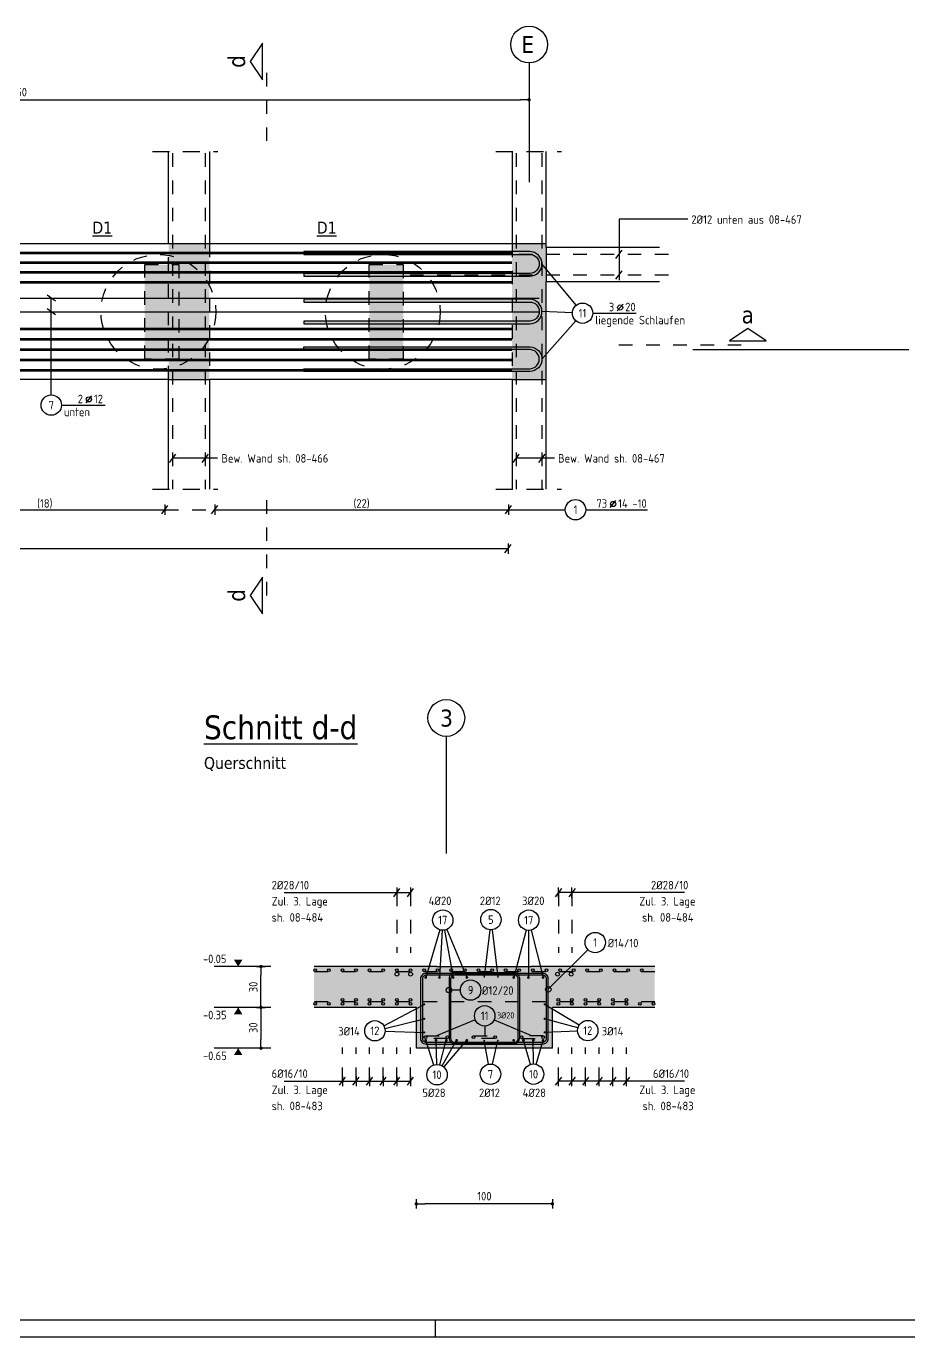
# Model space of a CAD drawing. Extents: x -8.7 to 34.4, y 0 to 21.
# Drawn here: x 8.52 to 15.01, y 0 to 9.63 of the extents above; entities that cross this region are included whole.
import ezdxf
from ezdxf.enums import TextEntityAlignment as Align

# ---------------------------------------------------------------- set-up
doc = ezdxf.new("R2010")
doc.units = 0
doc.header["$LTSCALE"] = 0.25
for name, pattern in [('AUSGEZOGEN', [1000.01, 1000, 0.01]), ('DASHED', [0.75, 0.5, -0.25]), ('DASHED2', [0.375, 0.25, -0.125]), ('HIDDEN', [0.375, 0.25, -0.125]), ('HIDDEN2', [0.187, 0.125, -0.062]), ('HIDDEN4', [0.12, 0.02, -0.1]), ('PUNKT', [0.175, 0.05, -0.125]), ('STRICHPUNKT2', [0.55, 0.25, -0.125, 0.05, -0.125]), ('VERDECKT', [0.375, 0.25, -0.125])]:
    doc.linetypes.add(name, pattern=pattern)
for name, color, linetype in [('ACHSEN', 7, 'Continuous'), ('AFU', 7, 'Continuous'), ('BETON', 7, 'Continuous'), ('DETAIL', 7, 'Continuous'), ('DRUEBER', 7, 'Continuous'), ('grau_hell', 7, 'Continuous'), ('grau_mittel', 7, 'Continuous'), ('HILFE', 7, 'Continuous'), ('koten', 7, 'Continuous'), ('MASSE', 7, 'Continuous'), ('RAHMEN', 7, 'Continuous'), ('RND', 7, 'Continuous'), ('SCHNITTE', 7, 'Continuous'), ('SCHRAFF', 7, 'Continuous'), ('SFP_Achsen', 7, 'Continuous'), ('TEXT', 7, 'Continuous'), ('VERDECKT', 7, 'Continuous')]:
    doc.layers.add(name, color=color, linetype=linetype)
doc.layers.add('NOPLOT', color=7, linetype='Continuous', plot=False)
doc.styles.add('helv', font='tahoma.ttf')
doc.styles.add('txt', font='isocp.shx')
doc.linetypes.add('AFU_50K', pattern='A,0.15,["/",Standard,S=0.2,R=0,X=-0.01,Y=-0.1],0.07,["/",Standard,S=0.2,R=0,X=-0.01,Y=-0.1],0.15', length=0.37)
doc.linetypes.add('AFU_50M', pattern='A,0.45,["/",Standard,S=0.2,R=0,X=-0.01,Y=-0.1],0.07,["/",Standard,S=0.2,R=0,X=-0.01,Y=-0.1],0.45', length=0.97)
doc.dimstyles.new('DOT_I', dxfattribs={"dimscale": 0.25, "dimtxt": 0.25, "dimasz": 0.25, "dimexe": 0.1, "dimexo": 0.3, "dimgap": 0.1, "dimtad": 1, "dimdec": 3, "dimzin": 3, "dimtxsty": 'txt', "dimblk": 'DOT', "dimblk1": 'DOT', "dimblk2": 'DOT', "dimsah": 1, "dimcen": 0.1, "dimse1": 1, "dimse2": 1, "dimazin": 0, "dimtfac": 1, "dimtdec": 4, "dimtix": 1, "dimtmove": 2, "dimatfit": 3, "dimfxl": 0, "dimtvp": 1, "dimtolj": 1, "dimtzin": 0, "dimarcsym": 0})

# ---------------------------------------------------------------- blocks, each defined once
blk = doc.blocks.new('lei_gre')
at = {"layer": 'RND', "color": 7, "linetype": 'Continuous'}
for p, q in [((-0.09, -0.12), (0.09, 0.12)), ((0, 0.149), (0, -0.151))]:
    blk.add_line(p, q, dxfattribs=at)
blk = doc.blocks.new('SCHN-1')
at = {"layer": 'SCHNITTE', "color": 5, "linetype": 'Continuous'}
blk.add_lwpolyline([(0.54, 0.125), (0, 0.485), (-0.54, 0.125)], close=True, dxfattribs=at)
at = {"layer": 'SCHNITTE', "color": 6, "linetype": 'Continuous', "style": 'helv'}
blk.add_attdef('SCHN-1', text='', height=0.5, dxfattribs=at).set_placement((0, 0.635), align=Align.CENTER)
blk = doc.blocks.new('RND_LEI')
at = {"layer": 'RND', "color": 7, "linetype": 'Continuous'}
blk.add_line((1.022, 0.066), (1.19, 0.27), dxfattribs=at)
for centre, radius in [((0, 0), 0.3), ((1.106, 0.168), 0.075)]:
    blk.add_circle(centre, radius, dxfattribs=at)
at = {"layer": 'RND', "color": 7, "linetype": 'Continuous', "style": 'txt'}
blk.add_attdef('POSL', text='', height=0.25, dxfattribs=at).set_placement((0, 0), align=Align.MIDDLE)
blk.add_attdef('ANZ', text='', height=0.25, dxfattribs=at).set_placement((0.931, 0.057), align=Align.RIGHT)
for tag, p in [('DUM', (1.253, 0.057)), ('ABSTD', (1.674, 0.057)), ('POSTXT', (0.374, -0.327))]:
    blk.add_attdef(tag, p, '', height=0.25, dxfattribs=at)
blk = doc.blocks.new('DOT')
at = {"layer": 'MASSE', "color": 7, "linetype": 'Continuous'}
for p, q in [((0, 0), (-1, 0)), ((0, 0.54), (0, -0.54))]:
    blk.add_line(p, q, dxfattribs=at)
at = {"layer": 'MASSE', "color": 7, "linetype": 'Continuous', "const_width": 0.2}
blk.add_lwpolyline([(-0.1, 0, 1), (0.1, 0, 1)], format="xyb", close=True, dxfattribs=at)
blk = doc.blocks.new('*D23')
at = {"layer": 'Defpoints', "color": 0, "linetype": 'AUSGEZOGEN', "transparency": 16777216}
for p in [(4.716, 9.094), (12.216, 9.094), (12.216, 9.094)]:
    blk.add_point(p, dxfattribs=at)
at = {"layer": 'MASSE', "color": 0, "linetype": 'AUSGEZOGEN', "lineweight": -2, "transparency": 16777216}
blk.add_line((4.7785, 9.094), (12.1535, 9.094), dxfattribs=at)
at = {"layer": 'MASSE', "color": 0, "linetype": 'AUSGEZOGEN', "lineweight": -2, "transparency": 16777216, "xscale": 0.0625, "yscale": 0.0625, "zscale": 0.0625, "rotation": 180}
blk.add_blockref('DOT', (4.716, 9.094), dxfattribs=at)
at = {"layer": 'MASSE', "color": 0, "linetype": 'AUSGEZOGEN', "lineweight": -2, "transparency": 16777216, "xscale": 0.0625, "yscale": 0.0625, "zscale": 0.0625}
blk.add_blockref('DOT', (12.216, 9.094), dxfattribs=at)
at = {"layer": 'MASSE', "color": 0, "linetype": 'AUSGEZOGEN', "transparency": 16777216, "insert": (8.466, 9.1502), "char_height": 0.0625, "attachment_point": 5, "style": 'txt'}
blk.add_mtext('\\A1;750', dxfattribs=at)
blk = doc.blocks.new('RND_HIN')
at = {"layer": 'RND', "color": 7, "linetype": 'Continuous'}
blk.add_circle((0, 0), 0.3, dxfattribs=at)
at = {"layer": 'RND', "color": 7, "linetype": 'Continuous', "style": 'txt'}
blk.add_attdef('POSI', text='', height=0.25, dxfattribs=at).set_placement((0, 0), align=Align.MIDDLE)
blk = doc.blocks.new('okrd_o')
at = {"layer": 'koten', "color": 7, "linetype": 'Continuous'}
blk.add_solid([(-0.125, 0.202), (0.125, 0.202), (0, 0)], dxfattribs=at)
at = {"layer": 'koten', "style": 'txt'}
blk.add_attdef('OKRD', (0.25, 0.1), '', height=0.25, dxfattribs=at)
blk = doc.blocks.new('okrd_u')
at = {"layer": 'koten', "color": 7, "linetype": 'Continuous'}
blk.add_solid([(-0.125, -0.202), (0.125, -0.202), (0, 0)], dxfattribs=at)
at = {"layer": 'koten', "style": 'txt'}
blk.add_attdef('OKRD', (0.25, -0.35), '', height=0.25, dxfattribs=at)
blk = doc.blocks.new('*D35')
at = {"layer": 'Defpoints', "color": 0, "linetype": 'AUSGEZOGEN', "transparency": 16777216}
for p in [(10.2451, 2.4218), (10.2451, 2.1218), (10.2451, 2.1218)]:
    blk.add_point(p, dxfattribs=at)
at = {"layer": 'MASSE', "color": 0, "linetype": 'AUSGEZOGEN', "lineweight": -2, "transparency": 16777216}
blk.add_line((10.2451, 2.3593), (10.2451, 2.1843), dxfattribs=at)
at = {"layer": 'MASSE', "color": 0, "linetype": 'AUSGEZOGEN', "lineweight": -2, "transparency": 16777216, "xscale": 0.0625, "yscale": 0.0625, "zscale": 0.0625}
for p, rotation in [((10.2451, 2.4218), 90), ((10.2451, 2.1218), 270)]:
    blk.add_blockref('DOT', p, dxfattribs=dict(at, rotation=rotation))
at = {"layer": 'MASSE', "color": 0, "linetype": 'AUSGEZOGEN', "transparency": 16777216, "insert": (10.1888, 2.2718), "char_height": 0.0625, "attachment_point": 5, "rotation": 90, "style": 'txt'}
blk.add_mtext('\\A1;30', dxfattribs=at)
blk = doc.blocks.new('*D36')
at = {"layer": 'Defpoints', "color": 0, "linetype": 'AUSGEZOGEN', "transparency": 16777216}
for p in [(10.2451, 2.7218), (10.2451, 2.7218), (10.2451, 2.4218)]:
    blk.add_point(p, dxfattribs=at)
at = {"layer": 'MASSE', "color": 0, "linetype": 'AUSGEZOGEN', "lineweight": -2, "transparency": 16777216}
blk.add_line((10.2451, 2.4843), (10.2451, 2.6593), dxfattribs=at)
at = {"layer": 'MASSE', "color": 0, "linetype": 'AUSGEZOGEN', "lineweight": -2, "transparency": 16777216, "xscale": 0.0625, "yscale": 0.0625, "zscale": 0.0625}
for p, rotation in [((10.2451, 2.7218), 90), ((10.2451, 2.4218), 270)]:
    blk.add_blockref('DOT', p, dxfattribs=dict(at, rotation=rotation))
at = {"layer": 'MASSE', "color": 0, "linetype": 'AUSGEZOGEN', "transparency": 16777216, "insert": (10.1888, 2.5718), "char_height": 0.0625, "attachment_point": 5, "rotation": 90, "style": 'txt'}
blk.add_mtext('\\A1;30', dxfattribs=at)
blk = doc.blocks.new('DINA0')
at = {"layer": 'RAHMEN', "color": 5}
blk.add_line((2, 0.5), (118.4, 0.5), dxfattribs=at)
at = {"layer": 'RAHMEN', "color": 7}
blk.add_line((80.9, 0.5), (80.9, 0), dxfattribs=at)
at = {"layer": 'RAHMEN'}
blk.add_line((0, 0), (118.9, 0), dxfattribs=at)
blk = doc.blocks.new('*D46')
at = {"layer": 'Defpoints', "color": 0, "linetype": 'AUSGEZOGEN', "transparency": 16777216}
for p in [(11.3876, 0.9777), (11.3876, 0.9777), (12.3876, 0.9777)]:
    blk.add_point(p, dxfattribs=at)
at = {"layer": 'MASSE', "color": 0, "linetype": 'AUSGEZOGEN', "lineweight": -2, "transparency": 16777216}
blk.add_line((12.3251, 0.9777), (11.4501, 0.9777), dxfattribs=at)
at = {"layer": 'MASSE', "color": 0, "linetype": 'AUSGEZOGEN', "lineweight": -2, "transparency": 16777216, "xscale": 0.0625, "yscale": 0.0625, "zscale": 0.0625, "rotation": 180}
blk.add_blockref('DOT', (11.3876, 0.9777), dxfattribs=at)
at = {"layer": 'MASSE', "color": 0, "linetype": 'AUSGEZOGEN', "lineweight": -2, "transparency": 16777216, "xscale": 0.0625, "yscale": 0.0625, "zscale": 0.0625}
blk.add_blockref('DOT', (12.3876, 0.9777), dxfattribs=at)
at = {"layer": 'MASSE', "color": 0, "linetype": 'AUSGEZOGEN', "transparency": 16777216, "insert": (11.8876, 1.0339), "char_height": 0.0625, "attachment_point": 5, "style": 'txt'}
blk.add_mtext('\\A1;100', dxfattribs=at)

msp = doc.modelspace()

# ---------------------------------------------------------------- hatches: boundary and pattern name
at = {"layer": 'grau_hell'}
for points in [[(9.391, 7.1872), (9.566, 7.1872), (9.566, 7.8822), (9.391, 7.8822)], [(11.291, 7.8822), (11.041, 7.8822), (11.041, 7.1872), (11.291, 7.1872)]]:
    msp.add_hatch(color=9, dxfattribs=at).paths.add_polyline_path(points)
at = {"layer": 'grau_mittel'}
h = msp.add_hatch(color=61, dxfattribs=at)
h.paths.add_polyline_path([(9.566, 7.1872), (9.641, 7.1872), (9.641, 7.8822), (9.566, 7.8822)], flags=17)
h.paths.add_polyline_path([(9.641, 7.1872), (9.566, 7.1872), (9.566, 7.0372), (9.866, 7.0372), (9.866, 8.0372), (9.566, 8.0372), (9.566, 7.8822), (9.641, 7.8822)])
msp.add_hatch(color=61, dxfattribs=at).paths.add_polyline_path([(12.341, 7.7572), (12.341, 8.0072), (12.341, 8.0372), (12.091, 8.0372), (12.091, 7.0372), (12.341, 7.0372)])
at = {"layer": 'SCHRAFF', "linetype": 'AUSGEZOGEN'}
for points in [[(12.221, 7.9773), (10.561, 7.9773), (10.561, 7.9573), (12.221, 7.9573, -1), (12.221, 7.8173), (10.561, 7.8173), (10.561, 7.7973), (12.221, 7.7973, 1)], [(12.221, 7.6272), (10.561, 7.6272), (10.561, 7.6072), (12.221, 7.6072, -1), (12.221, 7.4672), (10.561, 7.4672), (10.561, 7.4472), (12.221, 7.4472, 1)], [(12.221, 7.097), (10.561, 7.097), (10.561, 7.117), (12.221, 7.117, 1), (12.221, 7.257), (10.561, 7.257), (10.561, 7.277), (12.221, 7.277, -1)]]:
    msp.add_hatch(color=253, dxfattribs=at).paths.add_polyline_path(points)
at = {"layer": 'SCHRAFF'}
h = msp.add_hatch(color=253, dxfattribs=at)
h.paths.add_polyline_path([(11.4455, 2.2029, 1), (11.4655, 2.2029, 1)])
h.paths.add_polyline_path([(11.6055, 2.2029, 1), (11.6255, 2.2029, 1)])
h = msp.add_hatch(color=253, dxfattribs=at)
h.paths.add_polyline_path([(11.8176, 2.2029, 1), (11.7976, 2.2029, 1)])
h.paths.add_polyline_path([(11.9776, 2.2029, 1), (11.9576, 2.2029, 1)])
h = msp.add_hatch(color=253, dxfattribs=at)
h.paths.add_polyline_path([(12.1698, 2.2029, 1), (12.1498, 2.2029, 1)])
h.paths.add_polyline_path([(12.3298, 2.2029, 1), (12.3098, 2.2029, 1)])

# ---------------------------------------------------------------- linework, layer by layer
at = {"layer": 'ACHSEN', "color": 140, "linetype": 'AUSGEZOGEN'}
for p, q in [((12.216, 9.3642), (12.216, 8.4887)), ((13.4192, 7.2572), (15.0074, 7.2572)), ((11.6076, 4.4138), (11.6076, 3.5541))]:
    msp.add_line(p, q, dxfattribs=at)
at = {"layer": 'AFU', "color": 8, "linetype": 'AFU_50K'}
for p, q in [((9.566, 8.0372), (9.866, 8.0372)), ((12.091, 8.0372), (12.341, 8.0372)), ((12.341, 8.0072), (12.341, 7.7572)), ((9.566, 7.0372), (9.866, 7.0372)), ((12.091, 7.0372), (12.341, 7.0372))]:
    msp.add_line(p, q, dxfattribs=at)
at = {"layer": 'AFU', "color": 8, "linetype": 'AFU_50M'}
msp.add_line((11.5376, 2.7218), (12.2326, 2.7218), dxfattribs=at)
at = {"layer": 'BETON', "color": 6, "linetype": 'AUSGEZOGEN', "lineweight": -2}
for p, q in [((9.566, 8.0372), (9.566, 8.7125)), ((9.866, 8.7125), (9.866, 8.0372)), ((12.091, 8.7125), (12.091, 8.0372)), ((12.341, 8.0072), (12.341, 8.7125)), ((13.1743, 8.0072), (12.341, 8.0072)), ((12.341, 7.7572), (13.1743, 7.7572)), ((9.566, 6.2305), (9.566, 7.0372)), ((9.866, 7.0372), (9.866, 6.2305)), ((12.091, 7.0372), (12.091, 6.2305))]:
    msp.add_line(p, q, dxfattribs=at)
at = {"layer": 'BETON', "color": 6, "linetype": 'AUSGEZOGEN'}
for p, q in [((4.841, 8.0372), (9.566, 8.0372)), ((9.866, 8.0372), (12.091, 8.0372)), ((12.341, 6.2305), (12.341, 7.7572)), ((9.566, 7.0372), (4.841, 7.0372)), ((12.091, 7.0372), (9.866, 7.0372)), ((11.5376, 2.7218), (10.6359, 2.7218)), ((13.1394, 2.7218), (12.2326, 2.7218)), ((11.3876, 2.4218), (10.6359, 2.4218)), ((11.3876, 2.1218), (11.3876, 2.4218)), ((13.1394, 2.4218), (12.3876, 2.4218)), ((12.3876, 2.1218), (12.3876, 2.4218)), ((12.3876, 2.1218), (11.3876, 2.1218))]:
    msp.add_line(p, q, dxfattribs=at)
at = {"layer": 'DETAIL', "color": 102, "linetype": 'VERDECKT'}
for centre in [(9.4913, 7.5349), (11.1413, 7.5349)]:
    msp.add_circle(centre, 0.4217, dxfattribs=at)
at = {"layer": 'DRUEBER', "color": 7, "linetype": 'PUNKT', "lineweight": -2}
for points in [[(9.391, 7.8822), (9.641, 7.8822), (9.641, 7.1872), (9.391, 7.1872)], [(11.041, 7.8822), (11.291, 7.8822), (11.291, 7.1872), (11.041, 7.1872)]]:
    msp.add_lwpolyline(points, close=True, dxfattribs=at)
at = {"layer": 'grau_mittel', "color": 61}
for points in [[(10.6359, 2.7218), (10.6359, 2.4218), (13.1394, 2.7218), (13.1394, 2.4218)], [(11.3876, 2.4218), (12.3876, 2.4218), (11.3876, 2.1218), (12.3876, 2.1218)]]:
    msp.add_solid(points, dxfattribs=at)
at = {"layer": 'HILFE', "color": 102, "linetype": 'DASHED'}
for p, q in [((9.4469, 8.7125), (9.9284, 8.7125)), ((11.9719, 8.7125), (12.4534, 8.7125)), ((9.4469, 6.2305), (9.9284, 6.2305)), ((11.9719, 6.2305), (12.4534, 6.2305))]:
    msp.add_line(p, q, dxfattribs=at)
at = {"layer": 'HILFE', "color": 102, "linetype": 'AUSGEZOGEN'}
for p, q in [((13.3836, 8.2169), (12.8775, 8.2169)), ((12.8775, 8.2169), (12.8775, 7.8063)), ((9.9268, 6.4581), (9.596, 6.4581)), ((12.4018, 6.4581), (12.121, 6.4581)), ((10.4166, 3.2654), (11.344, 3.2654)), ((13.3587, 3.2654), (12.4313, 3.2654)), ((10.4166, 1.8795), (11.344, 1.8795)), ((13.3587, 1.8792), (12.4313, 1.8792))]:
    msp.add_line(p, q, dxfattribs=at)
at = {"layer": 'koten', "color": 7, "linetype": 'AUSGEZOGEN'}
for p, q in [((10.3176, 2.7218), (9.901, 2.7218)), ((10.3176, 2.4218), (9.901, 2.4218)), ((10.3176, 2.1218), (9.901, 2.1218))]:
    msp.add_line(p, q, dxfattribs=at)
at = {"layer": 'NOPLOT', "color": 191, "linetype": 'Continuous'}
for points in [[(11.4596, 2.1658), (12.3156, 2.1658, 0.414214), (12.3436, 2.1938), (12.3436, 2.6298, 0.414214), (12.3156, 2.6578), (11.4596, 2.6578, 0.414214), (11.4316, 2.6298), (11.4316, 2.1938, 0.414214)], [(11.6696, 2.1638), (12.1056, 2.1638, 0.414214), (12.1356, 2.1938), (12.1356, 2.6298, 0.414214), (12.1056, 2.6598), (11.6696, 2.6598, 0.414214), (11.6396, 2.6298), (11.6396, 2.1938, 0.414214)]]:
    msp.add_lwpolyline(points, format="xyb", close=True, dxfattribs=at)
at = {"layer": 'RND', "color": 1, "linetype": 'HIDDEN', "lineweight": -2}
for p, q in [((9.596, 8.7006), (9.596, 6.2305)), ((9.836, 8.7006), (9.836, 6.2305)), ((12.121, 8.7006), (12.121, 6.2305)), ((12.311, 8.7006), (12.311, 6.2305))]:
    msp.add_line(p, q, dxfattribs=at)
at = {"layer": 'RND', "color": 102, "linetype": 'AUSGEZOGEN'}
for p, q in [((12.5617, 7.5828), (12.311, 7.8873)), ((8.7039, 6.9242), (8.7039, 7.6349)), ((12.5344, 7.528), (12.311, 7.5372)), ((12.5597, 7.4687), (12.311, 7.187)), ((11.5602, 2.9916), (11.4564, 2.6414)), ((11.5772, 2.9886), (11.5572, 2.6414)), ((11.5949, 2.9897), (11.6581, 2.6414)), ((11.6106, 2.9943), (11.7589, 2.6414)), ((11.9266, 2.9921), (11.8861, 2.6453)), ((11.9442, 2.9922), (11.9861, 2.6453)), ((12.1945, 2.9903), (12.1033, 2.6414)), ((12.2131, 2.9879), (12.2111, 2.6414)), ((12.2317, 2.9901), (12.3189, 2.6414)), ((12.6492, 2.8453), (12.3576, 2.5545)), ((11.7113, 2.5485), (11.6276, 2.5485)), ((11.1488, 2.285), (11.4451, 2.4439)), ((12.5834, 2.2898), (12.3302, 2.4439)), ((11.1556, 2.2673), (11.4451, 2.3377)), ((11.8205, 2.3308), (11.5355, 2.2129)), ((11.9589, 2.3305), (12.2398, 2.2129)), ((12.5751, 2.2706), (12.3302, 2.3377)), ((11.1577, 2.2471), (11.4451, 2.2377)), ((11.8898, 2.2845), (11.8898, 2.2129)), ((12.5725, 2.2477), (12.3302, 2.2377)), ((11.5161, 1.9978), (11.4564, 2.1794)), ((11.5373, 2.0015), (11.532, 2.1794)), ((11.559, 1.999), (11.6076, 2.1794)), ((11.5766, 1.9918), (11.6833, 2.1794)), ((11.5887, 1.9832), (11.7589, 2.1794)), ((11.9186, 2.0038), (11.8861, 2.1783)), ((11.9482, 2.0033), (11.9861, 2.1783)), ((12.2277, 2.0026), (12.1751, 2.1794)), ((12.2485, 2.0057), (12.247, 2.1794)), ((12.2694, 2.0029), (12.3189, 2.1794))]:
    msp.add_line(p, q, dxfattribs=at)
at = {"layer": 'RND', "color": 7, "linetype": 'AUSGEZOGEN'}
for p, q in [((12.6843, 7.5249), (13.0043, 7.5249)), ((8.7789, 6.8492), (9.0989, 6.8492)), ((7.773, 6.0803), (9.5393, 6.0803)), ((9.9053, 6.0803), (12.0641, 6.0803)), ((12.0641, 6.0803), (12.4824, 6.0803)), ((12.6324, 6.0803), (13.0855, 6.0803)), ((2.1534, 5.7939), (12.0616, 5.7939))]:
    msp.add_line(p, q, dxfattribs=at)
at = {"layer": 'RND', "color": 7, "linetype": 'VERDECKT'}
msp.add_line((9.5393, 6.0803), (9.9053, 6.0803), dxfattribs=at)
at = {"layer": 'RND', "color": 7, "linetype": 'HIDDEN4'}
for p, q in [((11.244, 3.2654), (11.244, 2.8215)), ((11.344, 3.2654), (11.344, 2.8215)), ((12.4313, 3.2654), (12.4313, 2.8215)), ((12.5313, 3.2654), (12.5313, 2.8215)), ((10.844, 1.8795), (10.844, 2.1269)), ((10.944, 1.8795), (10.944, 2.1269)), ((11.044, 1.8795), (11.044, 2.1269)), ((11.144, 1.8795), (11.144, 2.1269)), ((11.244, 1.8795), (11.244, 2.1269)), ((11.344, 1.8795), (11.344, 2.1269)), ((12.4313, 1.8792), (12.4313, 2.1269)), ((12.5313, 1.8792), (12.5313, 2.1269)), ((12.6313, 1.8792), (12.6313, 2.1269)), ((12.7313, 1.8792), (12.7313, 2.1269)), ((12.8313, 1.8792), (12.8313, 2.1269)), ((12.9313, 1.8792), (12.9313, 2.1269))]:
    msp.add_line(p, q, dxfattribs=at)
at = {"layer": 'RND', "color": 1, "linetype": 'DASHED2'}
for p, q in [((13.1394, 2.6818), (10.6359, 2.6818)), ((13.1394, 2.4618), (10.6359, 2.4618))]:
    msp.add_line(p, q, dxfattribs=at)
at = {"layer": 'RND', "color": 7, "linetype": 'HIDDEN2'}
for p, q in [((11.4555, 2.2129), (11.6155, 2.2129)), ((11.6155, 2.1929), (11.4555, 2.1929)), ((11.8076, 2.2129), (11.9676, 2.2129)), ((11.9676, 2.1929), (11.8076, 2.1929)), ((12.3198, 2.2129), (12.1598, 2.2129)), ((12.1598, 2.1929), (12.3198, 2.1929))]:
    msp.add_line(p, q, dxfattribs=at)
at = {"layer": 'RND', "color": 1, "linetype": 'AUSGEZOGEN', "const_width": 0.02}
for points in [[(5.3463, 7.9684), (12.091, 7.9684)], [(5.3463, 7.8965), (12.091, 7.8965)], [(5.3463, 7.8247), (12.091, 7.8247)], [(5.3463, 7.7528), (12.091, 7.7528)], [(5.3463, 7.4084), (12.091, 7.4084)], [(5.3463, 7.3328), (12.091, 7.3328)], [(5.3463, 7.2572), (12.091, 7.2572)], [(5.3463, 7.1815), (12.091, 7.1815)], [(5.3463, 7.1059), (12.091, 7.1059)]]:
    msp.add_lwpolyline(points, dxfattribs=at)
at = {"layer": 'RND', "color": 171, "linetype": 'AUSGEZOGEN'}
for points in [[(12.2237, 7.8173), (10.561, 7.8173), (10.561, 7.7973), (12.221, 7.7973, 1), (12.221, 7.9773), (10.561, 7.9773), (10.561, 7.9573), (12.221, 7.9573, -1), (12.221, 7.8173)], [(12.2237, 7.4672), (10.561, 7.4672), (10.561, 7.4472), (12.221, 7.4472, 1), (12.221, 7.6272), (10.561, 7.6272), (10.561, 7.6072), (12.221, 7.6072, -1), (12.221, 7.4672)], [(12.2237, 7.257), (10.561, 7.257), (10.561, 7.277), (12.221, 7.277, -1), (12.221, 7.097), (10.561, 7.097), (10.561, 7.117), (12.221, 7.117, 1), (12.221, 7.257)]]:
    msp.add_lwpolyline(points, format="xyb", dxfattribs=at)
at = {"layer": 'RND', "color": 1, "linetype": 'HIDDEN'}
for points in [[(11.341, 7.9581), (13.341, 7.9581)], [(11.341, 7.8063), (13.341, 7.8063)]]:
    msp.add_lwpolyline(points, dxfattribs=at)
at = {"layer": 'RND', "color": 1, "linetype": 'AUSGEZOGEN'}
for points in [[(7.791, 7.6349), (12.291, 7.6349)], [(7.791, 7.5349), (12.291, 7.5349)]]:
    msp.add_lwpolyline(points, dxfattribs=at)
for points in [[(11.4596, 2.1518), (12.3156, 2.1518, 0.414214), (12.3576, 2.1938), (12.3576, 2.6298, 0.414214), (12.3156, 2.6718), (11.4596, 2.6718, 0.414214), (11.4176, 2.6298), (11.4176, 2.1938, 0.414214)], [(11.6696, 2.1559), (12.1056, 2.1559, 0.414214), (12.1476, 2.1979), (12.1476, 2.6339, 0.414214), (12.1056, 2.6759), (11.6696, 2.6759, 0.414214), (11.6276, 2.6339), (11.6276, 2.1979, 0.414214)]]:
    msp.add_lwpolyline(points, format="xyb", close=True, dxfattribs=at)
at = {"layer": 'RND', "color": 7, "linetype": 'AUSGEZOGEN'}
for points, const_width in [([(11.4514, 2.6414, 1), (11.4614, 2.6414, 1)], 0.01), ([(11.5522, 2.6414, 1), (11.5622, 2.6414, 1)], 0.01), ([(11.6531, 2.6414, 1), (11.6631, 2.6414, 1)], 0.01), ([(11.7539, 2.6414, 1), (11.7639, 2.6414, 1)], 0.01), ([(11.7539, 2.6414, 1), (11.7639, 2.6414, 1)], 0.01), ([(11.8831, 2.6453, -1), (11.8891, 2.6453, -1)], 0.006), ([(11.9831, 2.6453, -1), (11.9891, 2.6453, -1)], 0.006), ([(12.0983, 2.6414, 1), (12.1083, 2.6414, 1)], 0.01), ([(12.2061, 2.6414, 1), (12.2161, 2.6414, 1)], 0.01), ([(12.3139, 2.6414, 1), (12.3239, 2.6414, 1)], 0.01), ([(12.3139, 2.6414, 1), (12.3239, 2.6414, 1)], 0.01), ([(11.4411, 2.4439, 1), (11.4491, 2.4439, 1)], 0.008), ([(12.3342, 2.4439, -1), (12.3262, 2.4439, -1)], 0.008), ([(11.4411, 2.3377, 1), (11.4491, 2.3377, 1)], 0.008), ([(12.3342, 2.3377, -1), (12.3262, 2.3377, -1)], 0.008), ([(11.4411, 2.2377, 1), (11.4491, 2.2377, 1)], 0.008), ([(12.3342, 2.2377, -1), (12.3262, 2.2377, -1)], 0.008), ([(11.4514, 2.1794, 1), (11.4614, 2.1794, 1)], 0.01), ([(11.527, 2.1794, 1), (11.537, 2.1794, 1)], 0.01), ([(11.6026, 2.1794, 1), (11.6126, 2.1794, 1)], 0.01), ([(11.6783, 2.1794, 1), (11.6883, 2.1794, 1)], 0.01), ([(11.7639, 2.1794, -1), (11.7539, 2.1794, -1)], 0.01), ([(11.7539, 2.1794, 1), (11.7639, 2.1794, 1)], 0.01), ([(11.8831, 2.1783, 1), (11.8891, 2.1783, 1)], 0.006), ([(11.9831, 2.1783, 1), (11.9891, 2.1783, 1)], 0.006), ([(12.0983, 2.1794, 1), (12.1083, 2.1794, 1)], 0.01), ([(12.1701, 2.1794, 1), (12.1801, 2.1794, 1)], 0.01), ([(12.242, 2.1794, 1), (12.252, 2.1794, 1)], 0.01), ([(12.3239, 2.1794, -1), (12.3139, 2.1794, -1)], 0.01), ([(12.3139, 2.1794, 1), (12.3239, 2.1794, 1)], 0.01), ([(12.3139, 2.1794, 1), (12.3239, 2.1794, 1)], 0.01)]:
    msp.add_lwpolyline(points, format="xyb", close=True, dxfattribs=dict(at, const_width=const_width))
for centre, radius in [((10.644, 2.695), 0.01), ((10.744, 2.695), 0.01), ((10.844, 2.695), 0.01), ((10.944, 2.695), 0.01), ((11.044, 2.695), 0.01), ((11.144, 2.695), 0.01), ((11.244, 2.695), 0.01), ((11.344, 2.695), 0.01), ((11.444, 2.695), 0.01), ((11.544, 2.695), 0.01), ((11.644, 2.695), 0.01), ((11.744, 2.695), 0.01), ((11.844, 2.695), 0.01), ((11.944, 2.695), 0.01), ((12.044, 2.695), 0.01), ((12.144, 2.695), 0.01), ((12.244, 2.695), 0.01), ((12.344, 2.695), 0.01), ((12.444, 2.695), 0.01), ((12.544, 2.695), 0.01), ((12.644, 2.695), 0.01), ((12.744, 2.695), 0.01), ((12.844, 2.695), 0.01), ((12.944, 2.695), 0.01), ((13.044, 2.695), 0.01), ((11.2451, 2.6657), 0.014), ((11.3451, 2.6657), 0.014), ((12.4252, 2.6657), 0.014), ((12.5252, 2.6657), 0.014), ((11.6276, 2.5485), 0.02), ((12.3576, 2.5545), 0.02), ((10.644, 2.4485), 0.01), ((10.744, 2.4485), 0.01), ((10.844, 2.4776), 0.01), ((10.844, 2.4485), 0.01), ((10.944, 2.4776), 0.01), ((10.944, 2.4485), 0.01), ((11.044, 2.4776), 0.01), ((11.044, 2.4485), 0.01), ((11.144, 2.4776), 0.01), ((11.144, 2.4485), 0.01), ((11.244, 2.4776), 0.01), ((11.244, 2.4485), 0.01), ((11.344, 2.4776), 0.01), ((11.344, 2.4485), 0.01), ((12.4313, 2.4776), 0.01), ((12.4313, 2.4485), 0.01), ((12.5313, 2.4776), 0.01), ((12.5313, 2.4485), 0.01), ((12.6313, 2.4776), 0.01), ((12.6313, 2.4485), 0.01), ((12.7313, 2.4776), 0.01), ((12.7313, 2.4485), 0.01), ((12.8313, 2.4776), 0.01), ((12.8313, 2.4485), 0.01), ((12.9313, 2.4776), 0.01), ((12.9313, 2.4485), 0.01), ((13.0313, 2.4485), 0.01), ((13.1313, 2.4485), 0.01), ((11.4555, 2.2029), 0.01), ((11.6155, 2.2029), 0.01), ((11.8076, 2.2029), 0.01), ((11.9676, 2.2029), 0.01), ((12.1598, 2.2029), 0.01), ((12.3198, 2.2029), 0.01)]:
    msp.add_circle(centre, radius, dxfattribs=at)
at = {"layer": 'SCHNITTE', "color": 5, "linetype": 'STRICHPUNKT2'}
for p, q in [((10.2877, 8.791), (10.2877, 9.3754)), ((12.8761, 7.2913), (13.824, 7.2913)), ((10.2877, 5.4503), (10.2877, 6.2089))]:
    msp.add_line(p, q, dxfattribs=at)
at = {"layer": 'SFP_Achsen', "color": 7, "linetype": 'AUSGEZOGEN'}
for centre in [(12.216, 9.4995), (11.6076, 4.5491)]:
    msp.add_circle(centre, 0.1352, dxfattribs=at)
at = {"layer": 'VERDECKT', "color": 7, "linetype": 'VERDECKT', "lineweight": -2}
for p, q in [((9.566, 7.0372), (9.566, 8.0372)), ((9.866, 8.0372), (9.866, 7.0372)), ((12.091, 8.0372), (12.091, 7.0372))]:
    msp.add_line(p, q, dxfattribs=at)

# ---------------------------------------------------------------- block references
at = {"layer": 'koten', "color": 7, "linetype": 'AUSGEZOGEN'}
ref = msp.add_blockref('okrd_o', (10.0776, 2.7218), dxfattribs=dict(at, xscale=-0.25, yscale=0.25, zscale=0.25))
ref.add_attrib('OKRD', '-0.05', (9.8188, 2.7468), dxfattribs={"height": 0.0625, "style": 'txt'})
ref = msp.add_blockref('okrd_u', (10.0776, 2.4218), dxfattribs=dict(at, xscale=-0.25, yscale=0.25, zscale=0.25))
ref.add_attrib('OKRD', '-0.35', (9.8188, 2.3343), dxfattribs={"height": 0.0625, "style": 'txt'})
ref = msp.add_blockref('okrd_u', (10.0776, 2.1218), dxfattribs=dict(at, xscale=-0.25, yscale=0.25, zscale=0.25))
ref.add_attrib('OKRD', '-0.65', (9.8188, 2.0343), dxfattribs={"height": 0.0625, "style": 'txt'})
at = {"layer": 'RAHMEN', "color": 102, "linetype": 'AUSGEZOGEN', "xscale": 0.25, "yscale": 0.25, "zscale": 0.25}
msp.add_blockref('DINA0', (-8.7, 0), dxfattribs=at)
at = {"layer": 'RND', "color": 7, "linetype": 'AUSGEZOGEN', "xscale": 0.25, "yscale": 0.25, "zscale": 0.25}
for p in [(12.8775, 7.9581), (12.8775, 7.8063), (9.596, 6.4581), (9.836, 6.4581), (12.121, 6.4581), (12.311, 6.4581), (9.5393, 6.0803), (9.9053, 6.0803), (12.0641, 6.0803), (12.0616, 5.7939), (11.244, 3.2653), (11.344, 3.2653), (10.844, 1.8794), (10.944, 1.8794), (11.044, 1.8794), (11.144, 1.8794), (11.244, 1.8794), (11.344, 1.8794)]:
    msp.add_blockref('lei_gre', p, dxfattribs=at)
at = {"layer": 'RND', "color": 102, "linetype": 'AUSGEZOGEN', "xscale": 0.25, "yscale": 0.25, "zscale": 0.25, "rotation": 90}
for p in [(8.7039, 7.6349), (8.7039, 7.5349)]:
    msp.add_blockref('lei_gre', p, dxfattribs=at)
at = {"layer": 'RND', "color": 7, "linetype": 'AUSGEZOGEN', "xscale": 0.25, "yscale": 0.25, "zscale": 0.25}
for name, p, values in [('RND_LEI', (12.6093, 7.5249), {'POSL': '11', 'DUM': '20', 'ANZ': '3', 'POSTXT': 'liegende Schlaufen'}), ('RND_LEI', (8.7039, 6.8492), {'POSL': '7', 'DUM': '12', 'ANZ': '2', 'POSTXT': 'unten'}), ('RND_LEI', (12.5574, 6.0803), {'POSL': '1', 'DUM': '14', 'ANZ': '73', 'ABSTD': '-10'}), ('RND_HIN', (11.5815, 3.0635), {'POSI': '17'}), ('RND_HIN', (11.9353, 3.0666), {'POSI': '5'}), ('RND_HIN', (12.2135, 3.0629), {'POSI': '17'}), ('RND_HIN', (12.7023, 2.8983), {'POSI': '1'}), ('RND_HIN', (11.7863, 2.5485), {'POSI': '9'}), ('RND_HIN', (11.8898, 2.3595), {'POSI': '11'}), ('RND_HIN', (11.0827, 2.2495), {'POSI': '12'}), ('RND_HIN', (12.6474, 2.2508), {'POSI': '12'}), ('RND_HIN', (11.5395, 1.9266), {'POSI': '10'}), ('RND_HIN', (11.9323, 1.93), {'POSI': '7'}), ('RND_HIN', (12.2491, 1.9307), {'POSI': '10'})]:
    msp.add_blockref(name, p, dxfattribs=at).add_auto_attribs(values)
at = {"layer": 'RND', "color": 7, "linetype": 'AUSGEZOGEN', "xscale": 0.25, "yscale": 0.25, "zscale": 0.25, "rotation": 180}
for p in [(12.4313, 3.2649), (12.5313, 3.2649), (12.4313, 1.8792), (12.5313, 1.8792), (12.6313, 1.8792), (12.7313, 1.8792), (12.8313, 1.8792), (12.9313, 1.8792)]:
    msp.add_blockref('lei_gre', p, dxfattribs=at)
at = {"layer": 'SCHNITTE', "color": 5, "linetype": 'STRICHPUNKT2', "xscale": 0.25, "yscale": 0.25, "zscale": 0.25, "rotation": 90}
for p in [(10.2877, 9.3754), (10.2877, 5.4503)]:
    msp.add_blockref('SCHN-1', p, dxfattribs=at).add_auto_attribs({'SCHN-1': 'd'})
at = {"layer": 'SCHNITTE', "color": 5, "linetype": 'STRICHPUNKT2', "xscale": 0.25, "yscale": 0.25, "zscale": 0.25}
msp.add_blockref('SCHN-1', (13.824, 7.2913), dxfattribs=at).add_auto_attribs({'SCHN-1': 'a'})

# ---------------------------------------------------------------- texts
at = {"layer": 'RND', "color": 7, "linetype": 'AUSGEZOGEN', "style": 'txt'}
for s, p in [('(18)', (8.6562, 6.1266)), ('(22)', (10.9847, 6.1266))]:
    msp.add_text(s, height=0.0625, dxfattribs=at).set_placement(p, align=Align.MIDDLE)
at = {"layer": 'SFP_Achsen', "color": 6, "linetype": 'AUSGEZOGEN', "style": 'helv'}
for s, p in [('E', (12.1589, 9.4373)), ('3', (11.5623, 4.486))]:
    msp.add_text(s, height=0.125, dxfattribs=at).set_placement(p)
at = {"layer": 'TEXT', "color": 1, "linetype": 'AUSGEZOGEN', "style": 'helv'}
for s, p in [('%%uD1', (9.0059, 8.1103)), ('%%uD1', (10.6559, 8.1103)), ('Querschnitt', (9.8262, 4.1746))]:
    msp.add_text(s, height=0.0875, dxfattribs=at).set_placement(p)
at = {"layer": 'TEXT', "color": 7, "linetype": 'AFU_50K', "style": 'txt'}
msp.add_text('2%%C12 unten aus 08-467', height=0.0625, dxfattribs=at).set_placement((13.4086, 8.182))
at = {"layer": 'TEXT', "color": 7, "linetype": 'AUSGEZOGEN', "style": 'txt'}
for s, p in [('Bew. Wand sh. 08-466', (9.9545, 6.4265)), ('Bew. Wand sh. 08-467', (12.4295, 6.4265)), ('2%%C28/10 ', (10.3239, 3.2892)), ('2%%C28/10 ', (13.1123, 3.2892)), ('Zul. 3. Lage', (10.3239, 3.1705)), ('4%%C20', (11.4777, 3.1737)), ('2%%C12', (11.8542, 3.1737)), ('3%%C20', (12.1643, 3.1737)), ('Zul. 3. Lage', (13.0264, 3.1705)), ('sh. 08-484', (10.3239, 3.0517)), ('sh. 08-484', (13.047, 3.0517)), ('%%C14/10', (12.7941, 2.8632)), ('%%C12/20', (11.8696, 2.5144)), ('3%%C14', (10.813, 2.2148)), ('3%%C14', (12.7503, 2.2148)), ('6%%C16/10 ', (10.3239, 1.9033)), ('6%%C16/10 ', (13.127, 1.9031)), ('Zul. 3. Lage', (10.3239, 1.7846)), ('Zul. 3. Lage', (13.0264, 1.7843)), ('5%%C28', (11.4322, 1.7625)), ('2%%C12', (11.8481, 1.7625)), ('4%%C28', (12.1687, 1.7625)), ('sh. 08-483', (10.3239, 1.6658)), ('sh. 08-483', (13.0506, 1.6656))]:
    msp.add_text(s, height=0.0625, dxfattribs=at).set_placement(p)
at = {"layer": 'TEXT', "color": 5, "linetype": 'AUSGEZOGEN', "style": 'helv'}
msp.add_text('%%USchnitt d-d', height=0.175, dxfattribs=at).set_placement((9.8262, 4.3933))
at = {"layer": 'TEXT', "color": 102, "linetype": 'AUSGEZOGEN', "style": 'txt'}
msp.add_text('3%%C20', height=0.045, dxfattribs=at).set_placement((11.9801, 2.3404))

# ---------------------------------------------------------------- dimensions: what is measured, and where the dimension line sits
at = {"layer": 'MASSE', "color": 7, "linetype": 'AUSGEZOGEN'}
for base, p1, p2, picture, middle in [((12.216, 9.094), (4.716, 9.094), (12.216, 9.094), '*D23', (8.466, 9.1502)), ((11.3876, 0.9777), (12.3876, 0.9777), (11.3876, 0.9777), '*D46', (11.8876, 1.0339))]:
    dim = msp.add_linear_dim(base=base, p1=p1, p2=p2, dimstyle='DOT_I', override={"dimdec": 0, "dimlfac": 100}, dxfattribs=at)
    dim.commit()
    dim.dimension.update_dxf_attribs({"geometry": picture, "text_midpoint": middle})
for base, p2, picture, middle in [((10.2451, 2.7218), (10.2451, 2.7218), '*D36', (10.1888, 2.5718)), ((10.2451, 2.1218), (10.2451, 2.1218), '*D35', (10.1888, 2.2718))]:
    dim = msp.add_linear_dim(base=base, p1=(10.2451, 2.4218), p2=p2, angle=90, dimstyle='DOT_I', override={"dimdec": 0, "dimlfac": 100}, dxfattribs=at)
    dim.commit()
    dim.dimension.update_dxf_attribs({"geometry": picture, "text_midpoint": middle})

doc.saveas('drawing.dxf')
